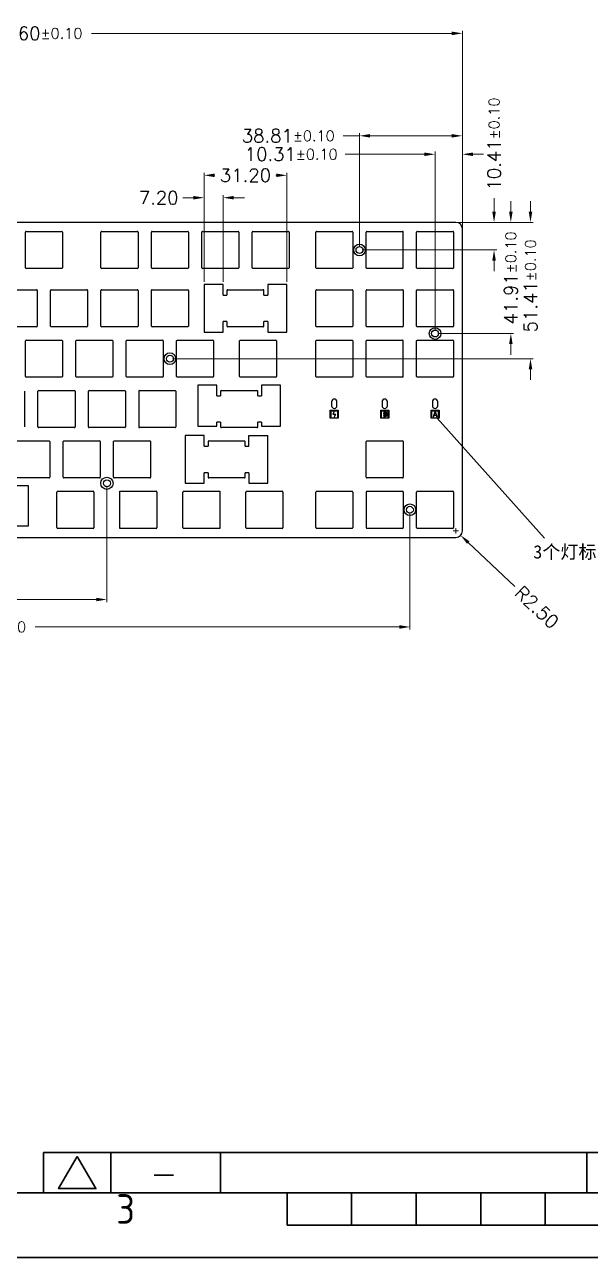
# Model space of a CAD drawing. Header units: inches. Extents: x 19872 to 20895, y -3871 to -3154.
# Drawn here: x 20162.5 to 20375.8, y -3871 to -3406.2 of the extents above; entities that cross this region are included whole.
import ezdxf
from ezdxf.enums import TextEntityAlignment as Align

# ---------------------------------------------------------------- set-up
doc = ezdxf.new("R2010")
doc.units = ezdxf.units.IN
doc.header["$LTSCALE"] = 1.21
doc.header["$MEASUREMENT"] = 0
doc.header["$PDMODE"] = 3
doc.header["$PDSIZE"] = 0.3125
doc.layers.get('0').update_dxf_attribs({"linetype": 'CONTINUOUS'})
doc.layers.get('Defpoints').update_dxf_attribs({"linetype": 'CONTINUOUS'})
doc.layers.add('图层1', color=7, linetype='CONTINUOUS')
doc.layers.add('图框层', color=7, linetype='CONTINUOUS', lineweight=35)
doc.styles.add('ISO Proportional', font='isocp.shx')
doc.styles.add('ROMANS', font='romans.shx', dxfattribs={"bigfont": 'gbcbig.shx'})
doc.styles.get("Standard").update_dxf_attribs({"font": 'txt.shx', "bigfont": '@extfont2.shx'})
doc.dimstyles.new('铝板', dxfattribs={"dimtxt": 5, "dimasz": 4, "dimexe": 1, "dimexo": 1, "dimgap": 1.5, "dimtad": 0, "dimzin": 0, "dimdsep": 46, "dimtxsty": 'ROMANS', "dimcen": 1, "dimclrd": 4, "dimclre": 4, "dimclrt": 6, "dimadec": 0, "dimazin": 0, "dimtm": 1e-09, "dimtfac": 0.8, "dimtofl": 0, "dimtmove": 0, "dimatfit": 3, "dimfxl": 0, "dimtolj": 1, "dimtzin": 0, "dimlwd": 20, "dimlwe": 20, "dimarcsym": 0})

# ---------------------------------------------------------------- blocks, each defined once
blk = doc.blocks.new('*D431')
at = {"layer": 'Defpoints', "color": 0}
for p in [(20327.59, -3409.48), (19978.98, -3484.72), (20327.59, -3493.19)]:
    blk.add_point(p, dxfattribs=at)
at = {"layer": '图层1', "color": 4, "lineweight": 20}
for p, q in [((19978.98, -3483.72), (19978.98, -3408.48)), ((19982.98, -3409.48), (20141.52, -3409.48)), ((20323.59, -3409.48), (20187.72, -3409.48)), ((20327.59, -3492.19), (20327.59, -3408.48))]:
    blk.add_line(p, q, dxfattribs=at)
at = {"layer": '图层1', "color": 4}
for points in [[(19982.98, -3408.81), (19982.98, -3410.14), (19978.98, -3409.48)], [(20323.59, -3408.81), (20323.59, -3410.14), (20327.59, -3409.48)]]:
    blk.add_solid(points, dxfattribs=at)
at = {"layer": '图层1', "color": 6, "insert": (20164.62, -3409.48), "char_height": 5, "attachment_point": 5, "style": 'ROMANS'}
blk.add_mtext('\\A1;348.60{\\H4.000000;±0.10}', dxfattribs=at)
blk = doc.blocks.new('*D406')
at = {"layer": 'Defpoints', "color": 0}
for p in [(20288.78, -3448.12), (20327.59, -3486.26), (20288.78, -3491.16)]:
    blk.add_point(p, dxfattribs=at)
at = {"layer": '图层1', "color": 4, "lineweight": 20}
for p, q in [((20288.78, -3448.12), (20282.62, -3448.12)), ((20288.78, -3490.16), (20288.78, -3447.12)), ((20323.59, -3448.12), (20292.78, -3448.12)), ((20327.59, -3485.26), (20327.59, -3447.12))]:
    blk.add_line(p, q, dxfattribs=at)
at = {"layer": '图层1', "color": 4}
for points in [[(20292.78, -3447.45), (20292.78, -3448.78), (20288.78, -3448.12)], [(20323.59, -3447.45), (20323.59, -3448.78), (20327.59, -3448.12)]]:
    blk.add_solid(points, dxfattribs=at)
at = {"layer": '图层1', "color": 6, "insert": (20261.9, -3448.12), "char_height": 5, "attachment_point": 5, "style": 'ROMANS'}
blk.add_mtext('\\A1;38.81{\\H4.000000;±0.10}', dxfattribs=at)
blk = doc.blocks.new('*D439')
at = {"layer": 'Defpoints', "color": 0}
for p in [(20317.28, -3455.07), (20317.28, -3522.66), (20327.59, -3522.45)]:
    blk.add_point(p, dxfattribs=at)
at = {"layer": '图层1', "color": 4, "lineweight": 20}
for p, q in [((20313.28, -3455.07), (20283.38, -3455.07)), ((20317.28, -3521.66), (20317.28, -3454.07)), ((20327.59, -3521.45), (20327.59, -3454.07)), ((20331.59, -3455.07), (20335.59, -3455.07))]:
    blk.add_line(p, q, dxfattribs=at)
at = {"layer": '图层1', "color": 4}
for points in [[(20313.28, -3454.41), (20313.28, -3455.74), (20317.28, -3455.07)], [(20331.59, -3454.41), (20331.59, -3455.74), (20327.59, -3455.07)]]:
    blk.add_solid(points, dxfattribs=at)
at = {"layer": '图层1', "color": 6, "insert": (20263.02, -3455.07), "char_height": 5, "attachment_point": 5, "style": 'ROMANS'}
blk.add_mtext('\\A1;10.31{\\H4.000000;±0.10}', dxfattribs=at)
blk = doc.blocks.new('*D409')
at = {"layer": 'Defpoints', "color": 0}
for p in [(20288.78, -3480.75), (20339.52, -3480.75), (20288.78, -3491.16)]:
    blk.add_point(p, dxfattribs=at)
at = {"layer": '图层1', "color": 4, "lineweight": 20}
for p, q in [((20339.52, -3476.75), (20339.52, -3471.58)), ((20289.78, -3480.75), (20340.52, -3480.75)), ((20289.78, -3491.16), (20340.52, -3491.16)), ((20339.52, -3495.16), (20339.52, -3499.16))]:
    blk.add_line(p, q, dxfattribs=at)
at = {"layer": '图层1', "color": 4}
for points in [[(20338.86, -3476.75), (20340.19, -3476.75), (20339.52, -3480.75)], [(20338.86, -3495.16), (20340.19, -3495.16), (20339.52, -3491.16)]]:
    blk.add_solid(points, dxfattribs=at)
at = {"layer": '图层1', "color": 6, "insert": (20339.52, -3451.22), "char_height": 5, "attachment_point": 5, "rotation": 90, "style": 'ROMANS'}
blk.add_mtext('\\A1;10.41{\\H4.000000;±0.10}', dxfattribs=at)
blk = doc.blocks.new('*D440')
at = {"layer": 'Defpoints', "color": 0}
for p in [(20322.74, -3480.75), (20317.28, -3522.66), (20345.85, -3522.66)]:
    blk.add_point(p, dxfattribs=at)
at = {"layer": '图层1', "color": 4, "lineweight": 20}
for p, q in [((20345.85, -3476.75), (20345.85, -3472.75)), ((20323.74, -3480.75), (20346.85, -3480.75)), ((20318.28, -3522.66), (20346.85, -3522.66)), ((20345.85, -3526.66), (20345.85, -3530.66))]:
    blk.add_line(p, q, dxfattribs=at)
at = {"layer": '图层1', "color": 4}
for points in [[(20345.19, -3476.75), (20346.52, -3476.75), (20345.85, -3480.75)], [(20345.19, -3526.66), (20346.52, -3526.66), (20345.85, -3522.66)]]:
    blk.add_solid(points, dxfattribs=at)
at = {"layer": '图层1', "color": 6, "insert": (20345.85, -3501.7), "char_height": 5, "attachment_point": 5, "rotation": 90, "style": 'ROMANS'}
blk.add_mtext('\\A1;41.91{\\H4.000000;±0.10}', dxfattribs=at)
blk = doc.blocks.new('*D410')
at = {"layer": 'Defpoints', "color": 0}
for p in [(20193.53, -3579.14), (19978.98, -3604.08), (20193.53, -3622.97)]:
    blk.add_point(p, dxfattribs=at)
at = {"layer": '图层1', "color": 4, "lineweight": 20}
for p, q in [((20193.53, -3580.14), (20193.53, -3623.97)), ((19978.98, -3605.08), (19978.98, -3623.97)), ((19982.98, -3622.97), (20075.04, -3622.97)), ((20189.53, -3622.97), (20121.23, -3622.97))]:
    blk.add_line(p, q, dxfattribs=at)
at = {"layer": '图层1', "color": 4}
for points in [[(19982.98, -3622.31), (19982.98, -3623.64), (19978.98, -3622.97)], [(20189.53, -3622.31), (20189.53, -3623.64), (20193.53, -3622.97)]]:
    blk.add_solid(points, dxfattribs=at)
at = {"layer": '图层1', "color": 6, "insert": (20098.13, -3622.97), "char_height": 5, "attachment_point": 5, "style": 'ROMANS'}
blk.add_mtext('\\A1;214.55{\\H4.000000;±0.10}', dxfattribs=at)
blk = doc.blocks.new('*D442')
at = {"layer": 'Defpoints', "color": 0}
for p in [(19978.98, -3578.68), (20307.78, -3589.13), (20307.78, -3633.31)]:
    blk.add_point(p, dxfattribs=at)
at = {"layer": '图层1', "color": 4, "lineweight": 20}
for p, q in [((19978.98, -3579.68), (19978.98, -3634.31)), ((20307.78, -3590.13), (20307.78, -3634.31)), ((19982.98, -3633.31), (20120.29, -3633.31)), ((20303.78, -3633.31), (20166.48, -3633.31))]:
    blk.add_line(p, q, dxfattribs=at)
at = {"layer": '图层1', "color": 4}
for points in [[(19982.98, -3632.64), (19982.98, -3633.98), (19978.98, -3633.31)], [(20303.78, -3632.64), (20303.78, -3633.98), (20307.78, -3633.31)]]:
    blk.add_solid(points, dxfattribs=at)
at = {"layer": '图层1', "color": 6, "insert": (20143.38, -3633.31), "char_height": 5, "attachment_point": 5, "style": 'ROMANS'}
blk.add_mtext('\\A1;328.80{\\H4.000000;±0.10}', dxfattribs=at)
blk = doc.blocks.new('*D411')
at = {"layer": 'Defpoints', "color": 0}
for p in [(20217.3, -3480.75), (20353.26, -3480.75), (20217.3, -3532.16)]:
    blk.add_point(p, dxfattribs=at)
at = {"layer": '图层1', "color": 4, "lineweight": 20}
for p, q in [((20353.26, -3476.75), (20353.26, -3472.75)), ((20218.3, -3480.75), (20354.26, -3480.75)), ((20218.3, -3532.16), (20354.26, -3532.16)), ((20353.26, -3536.16), (20353.26, -3540.16))]:
    blk.add_line(p, q, dxfattribs=at)
at = {"layer": '图层1', "color": 4}
for points in [[(20352.6, -3476.75), (20353.93, -3476.75), (20353.26, -3480.75)], [(20352.6, -3536.16), (20353.93, -3536.16), (20353.26, -3532.16)]]:
    blk.add_solid(points, dxfattribs=at)
at = {"layer": '图层1', "color": 6, "insert": (20353.26, -3504.7), "char_height": 5, "attachment_point": 5, "rotation": 90, "style": 'ROMANS'}
blk.add_mtext('\\A1;51.41{\\H4.000000;±0.10}', dxfattribs=at)
blk = doc.blocks.new('*D427')
at = {"layer": 'Defpoints', "color": 0}
for p in [(20325.09, -3597.05), (20326.9, -3598.76)]:
    blk.add_point(p, dxfattribs=at)
at = {"layer": '图层1', "color": 4, "lineweight": 20}
for p, q in [((20324.09, -3597.05), (20326.09, -3597.05)), ((20325.09, -3598.05), (20325.09, -3596.05)), ((20347.33, -3618.02), (20329.81, -3601.51))]:
    blk.add_line(p, q, dxfattribs=at)
at = {"layer": '图层1', "color": 4}
blk.add_solid([(20330.27, -3601.02), (20329.36, -3601.99), (20326.9, -3598.76)], dxfattribs=at)
at = {"layer": '图层1', "color": 6, "insert": (20355.69, -3625.92), "char_height": 5, "attachment_point": 5, "rotation": 316.6727, "style": 'ROMANS'}
blk.add_mtext('\\A1;R2.50', dxfattribs=at)
blk = doc.blocks.new('*D456')
at = {"layer": 'Defpoints', "color": 0}
for p in [(20230.18, -3463.01), (20230.18, -3504.14), (20261.38, -3504.14)]:
    blk.add_point(p, dxfattribs=at)
at = {"layer": '图层1', "color": 4, "lineweight": 20}
for p, q in [((20230.18, -3503.14), (20230.18, -3462.01)), ((20234.18, -3463.01), (20234.28, -3463.01)), ((20257.38, -3463.01), (20257.28, -3463.01)), ((20261.38, -3503.14), (20261.38, -3462.01))]:
    blk.add_line(p, q, dxfattribs=at)
at = {"layer": '图层1', "color": 4}
for points in [[(20234.18, -3462.35), (20234.18, -3463.68), (20230.18, -3463.01)], [(20257.38, -3462.35), (20257.38, -3463.68), (20261.38, -3463.01)]]:
    blk.add_solid(points, dxfattribs=at)
at = {"layer": '图层1', "color": 6, "insert": (20245.78, -3463.01), "char_height": 5, "attachment_point": 5, "style": 'ROMANS'}
blk.add_mtext('\\A1;31.20', dxfattribs=at)
blk = doc.blocks.new('*D457')
at = {"layer": 'Defpoints', "color": 0}
for p in [(20230.18, -3471.45), (20230.18, -3504.14), (20237.38, -3504.14)]:
    blk.add_point(p, dxfattribs=at)
at = {"layer": '图层1', "color": 4, "lineweight": 20}
for p, q in [((20226.18, -3471.45), (20222.18, -3471.45)), ((20230.18, -3503.14), (20230.18, -3470.45)), ((20237.38, -3503.14), (20237.38, -3470.45)), ((20241.38, -3471.45), (20245.38, -3471.45))]:
    blk.add_line(p, q, dxfattribs=at)
at = {"layer": '图层1', "color": 4}
for points in [[(20226.18, -3470.79), (20226.18, -3472.12), (20230.18, -3471.45)], [(20241.38, -3470.79), (20241.38, -3472.12), (20237.38, -3471.45)]]:
    blk.add_solid(points, dxfattribs=at)
at = {"layer": '图层1', "color": 6, "insert": (20213.06, -3471.45), "char_height": 5, "attachment_point": 5, "style": 'ROMANS'}
blk.add_mtext('\\A1;7.20', dxfattribs=at)

msp = doc.modelspace()

# ---------------------------------------------------------------- linework, layer by layer
at = {"color": 7, "linetype": 'Continuous'}
for p, q in [((20325.085, -3480.746), (19981.484, -3480.746)), ((20325.085, -3480.746), (19981.484, -3480.746)), ((20162.795, -3497.846), (20162.795, -3484.436)), ((20163.075, -3484.156), (20176.485, -3484.156)), ((20176.765, -3484.436), (20176.765, -3497.846)), ((20191.295, -3497.846), (20191.295, -3484.436)), ((20191.575, -3484.156), (20204.985, -3484.156)), ((20205.265, -3484.436), (20205.265, -3497.846)), ((20210.295, -3497.846), (20210.295, -3484.436)), ((20210.575, -3484.156), (20223.985, -3484.156)), ((20224.265, -3484.436), (20224.265, -3497.846)), ((20229.295, -3497.846), (20229.295, -3484.436)), ((20229.575, -3484.156), (20242.985, -3484.156)), ((20243.265, -3484.436), (20243.265, -3497.846)), ((20248.295, -3497.846), (20248.295, -3484.436)), ((20248.575, -3484.156), (20261.985, -3484.156)), ((20262.265, -3484.436), (20262.265, -3497.846)), ((20272.295, -3497.846), (20272.295, -3484.436)), ((20272.575, -3484.156), (20285.985, -3484.156)), ((20286.265, -3484.436), (20286.265, -3497.846)), ((20291.295, -3497.846), (20291.295, -3484.436)), ((20291.575, -3484.156), (20304.985, -3484.156)), ((20305.265, -3497.846), (20305.265, -3484.436)), ((20310.295, -3497.846), (20310.295, -3484.436)), ((20310.575, -3484.156), (20323.985, -3484.156)), ((20324.265, -3484.436), (20324.265, -3497.846)), ((20327.585, -3597.046), (20327.585, -3483.246)), ((20327.585, -3597.046), (20327.585, -3483.246)), ((20176.485, -3498.126), (20163.075, -3498.126)), ((20204.985, -3498.126), (20191.575, -3498.126)), ((20223.985, -3498.126), (20210.575, -3498.126)), ((20242.985, -3498.126), (20229.575, -3498.126)), ((20261.985, -3498.126), (20248.575, -3498.126)), ((20285.985, -3498.126), (20272.575, -3498.126)), ((20304.985, -3498.126), (20291.575, -3498.126)), ((20323.985, -3498.126), (20310.575, -3498.126)), ((20237.38, -3504.144), (20230.18, -3504.144)), ((20230.18, -3504.144), (20230.18, -3522.144)), ((20237.38, -3508.144), (20237.38, -3504.144)), ((20261.38, -3504.144), (20254.18, -3504.144)), ((20254.18, -3504.144), (20254.18, -3508.144)), ((20261.38, -3522.144), (20261.38, -3504.144)), ((20153.575, -3506.159), (20166.985, -3506.159)), ((20167.265, -3506.439), (20167.265, -3519.849)), ((20172.295, -3519.849), (20172.295, -3506.439)), ((20172.575, -3506.159), (20185.985, -3506.159)), ((20186.265, -3506.439), (20186.265, -3519.849)), ((20191.295, -3519.849), (20191.295, -3506.439)), ((20191.575, -3506.159), (20204.985, -3506.159)), ((20205.265, -3506.439), (20205.265, -3519.849)), ((20210.295, -3519.849), (20210.295, -3506.439)), ((20210.575, -3506.159), (20223.985, -3506.159)), ((20224.265, -3506.439), (20224.265, -3519.849)), ((20237.38, -3508.144), (20238.795, -3508.144)), ((20238.795, -3506.439), (20238.795, -3508.144)), ((20239.075, -3506.159), (20252.485, -3506.159)), ((20252.765, -3508.144), (20252.765, -3506.439)), ((20252.765, -3508.144), (20254.18, -3508.144)), ((20272.295, -3519.849), (20272.295, -3506.439)), ((20272.575, -3506.159), (20285.985, -3506.159)), ((20286.265, -3506.439), (20286.265, -3519.849)), ((20291.295, -3519.849), (20291.295, -3506.439)), ((20291.575, -3506.159), (20304.985, -3506.159)), ((20305.265, -3506.439), (20305.265, -3519.849)), ((20310.295, -3519.849), (20310.295, -3506.439)), ((20310.575, -3506.159), (20323.985, -3506.159)), ((20324.265, -3506.439), (20324.265, -3519.849)), ((20238.795, -3518.144), (20237.38, -3518.144)), ((20237.38, -3522.144), (20237.38, -3518.144)), ((20238.795, -3518.144), (20238.795, -3519.849)), ((20254.18, -3518.144), (20252.765, -3518.144)), ((20252.765, -3519.849), (20252.765, -3518.144)), ((20254.18, -3518.144), (20254.18, -3522.144)), ((20166.985, -3520.129), (20153.575, -3520.129)), ((20185.985, -3520.129), (20172.575, -3520.129)), ((20204.985, -3520.129), (20191.575, -3520.129)), ((20223.985, -3520.129), (20210.575, -3520.129)), ((20230.18, -3522.144), (20237.38, -3522.144)), ((20252.485, -3520.129), (20239.075, -3520.129)), ((20254.18, -3522.144), (20261.38, -3522.144)), ((20285.985, -3520.129), (20272.575, -3520.129)), ((20304.985, -3520.129), (20291.575, -3520.129)), ((20323.985, -3520.129), (20310.575, -3520.129)), ((20162.795, -3538.849), (20162.795, -3525.439)), ((20163.075, -3525.159), (20176.485, -3525.159)), ((20176.765, -3525.439), (20176.765, -3538.849)), ((20181.795, -3538.849), (20181.795, -3525.439)), ((20182.075, -3525.159), (20195.485, -3525.159)), ((20195.765, -3525.439), (20195.765, -3538.849)), ((20200.795, -3538.849), (20200.795, -3525.439)), ((20201.075, -3525.159), (20214.485, -3525.159)), ((20214.765, -3525.439), (20214.765, -3538.849)), ((20219.795, -3538.849), (20219.795, -3525.439)), ((20220.075, -3525.159), (20233.485, -3525.159)), ((20233.765, -3525.439), (20233.765, -3538.849)), ((20243.545, -3538.849), (20243.545, -3525.439)), ((20243.825, -3525.159), (20257.235, -3525.159)), ((20257.515, -3525.439), (20257.515, -3538.849)), ((20272.295, -3538.849), (20272.295, -3525.439)), ((20272.575, -3525.159), (20285.985, -3525.159)), ((20286.265, -3525.439), (20286.265, -3538.849)), ((20291.295, -3538.849), (20291.295, -3525.439)), ((20291.575, -3525.159), (20304.985, -3525.159)), ((20305.265, -3538.849), (20305.265, -3525.439)), ((20310.295, -3538.849), (20310.295, -3525.439)), ((20310.575, -3525.159), (20323.985, -3525.159)), ((20324.265, -3525.439), (20324.265, -3538.849)), ((20176.485, -3539.129), (20163.075, -3539.129)), ((20195.485, -3539.129), (20182.075, -3539.129)), ((20214.485, -3539.129), (20201.075, -3539.129)), ((20233.485, -3539.129), (20220.075, -3539.129)), ((20257.235, -3539.129), (20243.825, -3539.129)), ((20285.985, -3539.129), (20272.575, -3539.129)), ((20304.985, -3539.129), (20291.575, -3539.129)), ((20323.985, -3539.129), (20310.575, -3539.129)), ((20162.515, -3544.439), (20162.515, -3557.849)), ((20167.545, -3557.849), (20167.545, -3544.439)), ((20167.825, -3544.159), (20181.235, -3544.159)), ((20181.515, -3544.439), (20181.515, -3557.849)), ((20186.545, -3557.849), (20186.545, -3544.439)), ((20186.825, -3544.159), (20200.235, -3544.159)), ((20200.515, -3544.439), (20200.515, -3557.849)), ((20205.545, -3544.439), (20205.545, -3557.849)), ((20205.825, -3544.159), (20219.235, -3544.159)), ((20219.515, -3544.439), (20219.515, -3557.849)), ((20235.005, -3542.144), (20227.805, -3542.144)), ((20227.805, -3542.144), (20227.805, -3557.644)), ((20235.005, -3546.144), (20235.005, -3542.144)), ((20235.005, -3546.144), (20236.42, -3546.144)), ((20236.42, -3544.439), (20236.42, -3546.144)), ((20236.7, -3544.159), (20250.11, -3544.159)), ((20250.39, -3546.144), (20250.39, -3544.439)), ((20250.39, -3546.144), (20251.805, -3546.144)), ((20259.005, -3542.144), (20251.805, -3542.144)), ((20251.805, -3542.144), (20251.805, -3546.144)), ((20259.005, -3557.644), (20259.005, -3542.144)), ((20278.28, -3548.379), (20278.28, -3549.879)), ((20278.28, -3548.379), (20278.28, -3549.879)), ((20280.28, -3549.879), (20280.28, -3548.379)), ((20280.28, -3549.879), (20280.28, -3548.379)), ((20297.28, -3548.379), (20297.28, -3549.879)), ((20297.28, -3548.379), (20297.28, -3549.879)), ((20299.28, -3549.879), (20299.28, -3548.379)), ((20299.28, -3549.879), (20299.28, -3548.379)), ((20316.28, -3548.379), (20316.28, -3549.879)), ((20316.28, -3548.379), (20316.28, -3549.879)), ((20318.28, -3549.879), (20318.28, -3548.379)), ((20318.28, -3549.879), (20318.28, -3548.379)), ((20277.78, -3551.629), (20280.78, -3551.629)), ((20277.78, -3554.629), (20277.78, -3551.629)), ((20277.78, -3551.629), (20280.78, -3551.629)), ((20277.78, -3554.629), (20277.78, -3551.629)), ((20280.78, -3554.629), (20277.78, -3554.629)), ((20280.78, -3554.629), (20277.78, -3554.629)), ((20277.979, -3551.843), (20280.572, -3551.843)), ((20277.979, -3551.843), (20277.979, -3554.435)), ((20277.979, -3551.843), (20280.572, -3551.843)), ((20277.979, -3551.843), (20277.979, -3554.435)), ((20277.979, -3554.435), (20280.572, -3554.435)), ((20277.979, -3554.435), (20280.572, -3554.435)), ((20279.275, -3551.943), (20278.734, -3553.259)), ((20279.275, -3551.943), (20278.734, -3553.259)), ((20279.513, -3553.259), (20278.734, -3553.259)), ((20279.513, -3553.259), (20278.734, -3553.259)), ((20279.038, -3553.059), (20279.275, -3551.943)), ((20279.038, -3553.059), (20279.275, -3551.943)), ((20279.038, -3553.059), (20279.816, -3553.059)), ((20279.038, -3553.059), (20279.816, -3553.059)), ((20279.275, -3554.375), (20279.816, -3553.059)), ((20279.275, -3554.375), (20279.816, -3553.059)), ((20279.513, -3553.259), (20279.275, -3554.375)), ((20279.513, -3553.259), (20279.275, -3554.375)), ((20280.572, -3554.435), (20280.572, -3551.843)), ((20280.572, -3554.435), (20280.572, -3551.843)), ((20280.78, -3551.629), (20280.78, -3554.629)), ((20280.78, -3551.629), (20280.78, -3554.629)), ((20296.78, -3551.629), (20299.78, -3551.629)), ((20296.78, -3554.629), (20296.78, -3551.629)), ((20296.78, -3551.629), (20299.78, -3551.629)), ((20296.78, -3554.629), (20296.78, -3551.629)), ((20299.78, -3554.629), (20296.78, -3554.629)), ((20299.78, -3554.629), (20296.78, -3554.629)), ((20296.984, -3551.843), (20299.576, -3551.843)), ((20296.984, -3551.843), (20296.984, -3554.435)), ((20296.984, -3551.843), (20299.576, -3551.843)), ((20296.984, -3551.843), (20296.984, -3554.435)), ((20296.984, -3554.435), (20299.576, -3554.435)), ((20296.984, -3554.435), (20299.576, -3554.435)), ((20298.08, -3553.274), (20297.769, -3553.454)), ((20298.08, -3553.274), (20297.769, -3553.454)), ((20297.769, -3553.454), (20297.869, -3553.627)), ((20297.769, -3553.454), (20297.869, -3553.627)), ((20297.869, -3552.695), (20297.771, -3552.862)), ((20297.869, -3552.695), (20297.771, -3552.862)), ((20297.771, -3552.862), (20298.08, -3553.043)), ((20297.771, -3552.862), (20298.08, -3553.043)), ((20298.08, -3552.817), (20297.869, -3552.695)), ((20298.08, -3552.817), (20297.869, -3552.695)), ((20297.869, -3553.627), (20298.08, -3553.505)), ((20297.869, -3553.627), (20298.08, -3553.505)), ((20299.326, -3552.786), (20298.08, -3552.067)), ((20298.08, -3552.817), (20298.08, -3552.067)), ((20299.326, -3552.786), (20298.08, -3552.067)), ((20298.08, -3552.817), (20298.08, -3552.067)), ((20298.08, -3553.274), (20298.08, -3553.043)), ((20298.08, -3553.274), (20298.08, -3553.043)), ((20298.08, -3554.255), (20298.08, -3553.505)), ((20298.08, -3554.255), (20298.08, -3553.505)), ((20298.08, -3554.255), (20299.326, -3553.536)), ((20298.08, -3554.255), (20299.326, -3553.536)), ((20298.28, -3552.409), (20298.93, -3552.784)), ((20298.28, -3552.409), (20298.28, -3553.909)), ((20298.28, -3552.409), (20298.93, -3552.784)), ((20298.28, -3552.409), (20298.28, -3553.909)), ((20298.928, -3553.541), (20298.28, -3553.909)), ((20298.928, -3553.541), (20298.28, -3553.909)), ((20298.93, -3552.784), (20298.378, -3553.102)), ((20298.93, -3552.784), (20298.378, -3553.102)), ((20298.378, -3553.218), (20298.378, -3553.102)), ((20298.378, -3553.218), (20298.378, -3553.102)), ((20298.378, -3553.218), (20298.928, -3553.541)), ((20298.378, -3553.218), (20298.928, -3553.541)), ((20298.676, -3553.161), (20299.326, -3552.786)), ((20298.676, -3553.161), (20299.326, -3552.786)), ((20299.326, -3553.536), (20298.676, -3553.161)), ((20299.326, -3553.536), (20298.676, -3553.161)), ((20299.576, -3554.435), (20299.576, -3551.843)), ((20299.576, -3554.435), (20299.576, -3551.843)), ((20299.78, -3551.629), (20299.78, -3554.629)), ((20299.78, -3551.629), (20299.78, -3554.629)), ((20315.78, -3551.629), (20318.78, -3551.629)), ((20315.78, -3554.629), (20315.78, -3551.629)), ((20315.78, -3551.629), (20318.78, -3551.629)), ((20315.78, -3554.629), (20315.78, -3551.629)), ((20318.78, -3554.629), (20315.78, -3554.629)), ((20318.78, -3554.629), (20315.78, -3554.629)), ((20315.984, -3551.843), (20318.576, -3551.843)), ((20315.984, -3551.843), (20315.984, -3554.435)), ((20315.984, -3551.843), (20318.576, -3551.843)), ((20315.984, -3551.843), (20315.984, -3554.435)), ((20315.984, -3554.435), (20318.576, -3554.435)), ((20315.984, -3554.435), (20318.576, -3554.435)), ((20317.133, -3552.182), (20316.52, -3554.022)), ((20317.133, -3552.182), (20316.52, -3554.022)), ((20316.75, -3554.022), (20316.52, -3554.022)), ((20316.75, -3554.022), (20316.52, -3554.022)), ((20316.75, -3554.022), (20316.903, -3553.552)), ((20316.75, -3554.022), (20316.903, -3553.552)), ((20317.67, -3553.552), (20316.903, -3553.552)), ((20317.67, -3553.552), (20316.903, -3553.552)), ((20316.942, -3553.396), (20317.287, -3552.339)), ((20316.942, -3553.396), (20317.287, -3552.339)), ((20316.942, -3553.396), (20317.632, -3553.396)), ((20316.942, -3553.396), (20317.632, -3553.396)), ((20317.133, -3552.182), (20317.44, -3552.182)), ((20317.133, -3552.182), (20317.44, -3552.182)), ((20317.287, -3552.339), (20317.632, -3553.396)), ((20317.287, -3552.339), (20317.632, -3553.396)), ((20318.053, -3554.022), (20317.44, -3552.182)), ((20318.053, -3554.022), (20317.44, -3552.182)), ((20317.67, -3553.552), (20317.823, -3554.022)), ((20317.67, -3553.552), (20317.823, -3554.022)), ((20318.053, -3554.022), (20317.823, -3554.022)), ((20318.053, -3554.022), (20317.823, -3554.022)), ((20318.576, -3554.435), (20318.576, -3551.843)), ((20318.576, -3554.435), (20318.576, -3551.843)), ((20318.78, -3551.629), (20318.78, -3554.629)), ((20318.78, -3551.629), (20318.78, -3554.629)), ((20181.235, -3558.129), (20167.825, -3558.129)), ((20200.235, -3558.129), (20186.825, -3558.129)), ((20219.235, -3558.129), (20205.825, -3558.129)), ((20227.805, -3557.644), (20235.005, -3557.644)), ((20236.42, -3556.144), (20235.005, -3556.144)), ((20235.005, -3557.644), (20235.005, -3556.144)), ((20236.42, -3556.144), (20236.42, -3557.849)), ((20250.11, -3558.129), (20236.7, -3558.129)), ((20251.805, -3556.144), (20250.39, -3556.144)), ((20250.39, -3557.849), (20250.39, -3556.144)), ((20251.805, -3556.144), (20251.805, -3557.644)), ((20251.805, -3557.644), (20259.005, -3557.644)), ((20158.325, -3563.159), (20171.735, -3563.159)), ((20172.015, -3563.439), (20172.015, -3576.849)), ((20177.045, -3576.849), (20177.045, -3563.439)), ((20177.325, -3563.159), (20190.735, -3563.159)), ((20191.015, -3563.439), (20191.015, -3576.849)), ((20196.045, -3576.849), (20196.045, -3563.439)), ((20196.325, -3563.159), (20209.735, -3563.159)), ((20210.015, -3563.439), (20210.015, -3576.849)), ((20230.255, -3561.144), (20223.055, -3561.144)), ((20223.055, -3561.144), (20223.055, -3579.144)), ((20230.255, -3565.144), (20230.255, -3561.144)), ((20230.255, -3565.144), (20231.67, -3565.144)), ((20231.67, -3563.439), (20231.67, -3565.144)), ((20231.95, -3563.159), (20245.36, -3563.159)), ((20245.64, -3565.144), (20245.64, -3563.439)), ((20245.64, -3565.144), (20247.055, -3565.144)), ((20247.055, -3561.144), (20254.255, -3561.144)), ((20247.055, -3565.144), (20247.055, -3561.144)), ((20254.255, -3579.144), (20254.255, -3561.144)), ((20291.295, -3576.849), (20291.295, -3563.439)), ((20291.575, -3563.159), (20304.985, -3563.159)), ((20305.265, -3563.439), (20305.265, -3576.849)), ((20171.735, -3577.129), (20158.325, -3577.129)), ((20190.735, -3577.129), (20177.325, -3577.129)), ((20209.735, -3577.129), (20196.325, -3577.129)), ((20223.055, -3579.144), (20230.255, -3579.144)), ((20231.67, -3575.144), (20230.255, -3575.144)), ((20230.255, -3579.144), (20230.255, -3575.144)), ((20231.67, -3575.144), (20231.67, -3576.849)), ((20245.36, -3577.129), (20231.95, -3577.129)), ((20247.055, -3575.144), (20245.64, -3575.144)), ((20245.64, -3576.849), (20245.64, -3575.144)), ((20247.055, -3575.144), (20247.055, -3579.144)), ((20247.055, -3579.144), (20254.255, -3579.144)), ((20304.985, -3577.129), (20291.575, -3577.129)), ((20164.005, -3580.144), (20156.805, -3580.144)), ((20164.005, -3595.144), (20164.005, -3580.144)), ((20174.67, -3595.849), (20174.67, -3582.439)), ((20174.95, -3582.159), (20188.36, -3582.159)), ((20188.64, -3582.439), (20188.64, -3595.849)), ((20198.42, -3582.159), (20212.11, -3582.159)), ((20198.42, -3596.129), (20198.42, -3582.159)), ((20212.39, -3582.439), (20212.39, -3595.849)), ((20222.17, -3595.849), (20222.17, -3582.439)), ((20222.45, -3582.159), (20236.14, -3582.159)), ((20236.14, -3582.159), (20236.14, -3596.129)), ((20245.92, -3595.849), (20245.92, -3582.439)), ((20246.2, -3582.159), (20259.61, -3582.159)), ((20259.89, -3582.439), (20259.89, -3595.849)), ((20272.295, -3595.849), (20272.295, -3582.439)), ((20272.575, -3582.159), (20285.985, -3582.159)), ((20286.265, -3582.439), (20286.265, -3595.849)), ((20291.295, -3582.439), (20291.295, -3595.849)), ((20291.575, -3582.159), (20304.985, -3582.159)), ((20305.265, -3582.439), (20305.265, -3595.849)), ((20310.295, -3595.849), (20310.295, -3582.439)), ((20310.575, -3582.159), (20323.985, -3582.159)), ((20324.265, -3582.439), (20324.265, -3595.849)), ((20156.805, -3595.144), (20164.005, -3595.144)), ((20188.36, -3596.129), (20174.95, -3596.129)), ((20212.11, -3596.129), (20198.42, -3596.129)), ((20236.14, -3596.129), (20222.45, -3596.129)), ((20259.61, -3596.129), (20246.2, -3596.129)), ((20285.985, -3596.129), (20272.575, -3596.129)), ((20304.985, -3596.129), (20291.575, -3596.129)), ((20323.985, -3596.129), (20310.575, -3596.129)), ((19981.484, -3599.546), (20325.085, -3599.546)), ((19981.484, -3599.546), (20325.085, -3599.546))]:
    msp.add_line(p, q, dxfattribs=at)
for centre, radius in [((20288.78, -3491.156), 2.2), ((20288.78, -3491.156), 1.3), ((20317.28, -3522.659), 2.2), ((20317.28, -3522.659), 1.3), ((20217.295, -3532.159), 2.2), ((20217.295, -3532.159), 1.3), ((20193.53, -3579.144), 2.3), ((20193.53, -3579.144), 1.3), ((20307.78, -3589.129), 2.2), ((20307.78, -3589.129), 1.3)]:
    msp.add_circle(centre, radius, dxfattribs=at)
for centre, radius, start, end in [((20325.085, -3483.246), 2.5, 0, 90), ((20163.075, -3484.436), 0.28, 90, 180), ((20176.485, -3484.436), 0.28, 0, 90), ((20191.575, -3484.436), 0.28, 90, 180), ((20204.985, -3484.436), 0.28, 0, 90), ((20210.575, -3484.436), 0.28, 90, 180), ((20223.985, -3484.436), 0.28, 0, 90), ((20229.575, -3484.436), 0.28, 90, 180), ((20242.985, -3484.436), 0.28, 0, 90), ((20248.575, -3484.436), 0.28, 90, 180), ((20261.985, -3484.436), 0.28, 0, 90), ((20272.575, -3484.436), 0.28, 90, 180), ((20285.985, -3484.436), 0.28, 0, 90), ((20291.575, -3484.436), 0.28, 90, 180), ((20304.985, -3484.436), 0.28, 0, 90), ((20310.575, -3484.436), 0.28, 90, 180), ((20323.985, -3484.436), 0.28, 0, 90), ((20163.075, -3497.846), 0.28, 180, 270), ((20176.485, -3497.846), 0.28, 270, 0), ((20191.575, -3497.846), 0.28, 180, 270), ((20204.985, -3497.846), 0.28, 270, 0), ((20210.575, -3497.846), 0.28, 180, 270), ((20223.985, -3497.846), 0.28, 270, 0), ((20229.575, -3497.846), 0.28, 180, 270), ((20242.985, -3497.846), 0.28, 270, 0), ((20248.575, -3497.846), 0.28, 180, 270), ((20261.985, -3497.846), 0.28, 270, 0), ((20272.575, -3497.846), 0.28, 180, 270), ((20285.985, -3497.846), 0.28, 270, 0), ((20291.575, -3497.846), 0.28, 180, 270), ((20304.985, -3497.846), 0.28, 270, 0), ((20310.575, -3497.846), 0.28, 180, 270), ((20323.985, -3497.846), 0.28, 270, 0), ((20166.985, -3506.439), 0.28, 0, 90), ((20172.575, -3506.439), 0.28, 90, 180), ((20185.985, -3506.439), 0.28, 0, 90), ((20191.575, -3506.439), 0.28, 90, 180), ((20204.985, -3506.439), 0.28, 0, 90), ((20210.575, -3506.439), 0.28, 90, 180), ((20223.985, -3506.439), 0.28, 0, 90), ((20239.075, -3506.439), 0.28, 90, 180), ((20252.485, -3506.439), 0.28, 0, 90), ((20272.575, -3506.439), 0.28, 90, 180), ((20285.985, -3506.439), 0.28, 0, 90), ((20291.575, -3506.439), 0.28, 90, 180), ((20304.985, -3506.439), 0.28, 0, 90), ((20310.575, -3506.439), 0.28, 90, 180), ((20323.985, -3506.439), 0.28, 0, 90), ((20166.985, -3519.849), 0.28, 270, 0), ((20172.575, -3519.849), 0.28, 180, 270), ((20185.985, -3519.849), 0.28, 270, 0), ((20191.575, -3519.849), 0.28, 180, 270), ((20204.985, -3519.849), 0.28, 270, 0), ((20210.575, -3519.849), 0.28, 180, 270), ((20223.985, -3519.849), 0.28, 270, 0), ((20239.075, -3519.849), 0.28, 180, 270), ((20252.485, -3519.849), 0.28, 270, 0), ((20272.575, -3519.849), 0.28, 180, 270), ((20285.985, -3519.849), 0.28, 270, 0), ((20291.575, -3519.849), 0.28, 180, 270), ((20304.985, -3519.849), 0.28, 270, 0), ((20310.575, -3519.849), 0.28, 180, 270), ((20323.985, -3519.849), 0.28, 270, 0), ((20163.075, -3525.439), 0.28, 90, 180), ((20176.485, -3525.439), 0.28, 0, 90), ((20182.075, -3525.439), 0.28, 90, 180), ((20195.485, -3525.439), 0.28, 0, 90), ((20201.075, -3525.439), 0.28, 90, 180), ((20214.485, -3525.439), 0.28, 0, 90), ((20220.075, -3525.439), 0.28, 90, 180), ((20233.485, -3525.439), 0.28, 0, 90), ((20243.825, -3525.439), 0.28, 90, 180), ((20257.235, -3525.439), 0.28, 0, 90), ((20272.575, -3525.439), 0.28, 90, 180), ((20285.985, -3525.439), 0.28, 0, 90), ((20291.575, -3525.439), 0.28, 90, 180), ((20304.985, -3525.439), 0.28, 0, 90), ((20310.575, -3525.439), 0.28, 90, 180), ((20323.985, -3525.439), 0.28, 0, 90), ((20163.075, -3538.849), 0.28, 180, 270), ((20176.485, -3538.849), 0.28, 270, 0), ((20182.075, -3538.849), 0.28, 180, 270), ((20195.485, -3538.849), 0.28, 270, 0), ((20201.075, -3538.849), 0.28, 180, 270), ((20214.485, -3538.849), 0.28, 270, 0), ((20220.075, -3538.849), 0.28, 180, 270), ((20233.485, -3538.849), 0.28, 270, 0), ((20243.825, -3538.849), 0.28, 180, 270), ((20257.235, -3538.849), 0.28, 270, 0), ((20272.575, -3538.849), 0.28, 180, 270), ((20285.985, -3538.849), 0.28, 270, 0), ((20291.575, -3538.849), 0.28, 180, 270), ((20304.985, -3538.849), 0.28, 270, 0), ((20310.575, -3538.849), 0.28, 180, 270), ((20323.985, -3538.849), 0.28, 270, 0), ((20167.825, -3544.439), 0.28, 90, 180), ((20181.235, -3544.439), 0.28, 0, 90), ((20186.825, -3544.439), 0.28, 90, 180), ((20200.235, -3544.439), 0.28, 0, 90), ((20205.825, -3544.439), 0.28, 90, 180), ((20219.235, -3544.439), 0.28, 0, 90), ((20236.7, -3544.439), 0.28, 90, 180), ((20250.11, -3544.439), 0.28, 0, 90), ((20279.28, -3548.379), 1, 0, 180), ((20279.28, -3548.379), 1, 0, 180), ((20279.28, -3549.879), 1, 180, 0), ((20279.28, -3549.879), 1, 180, 0), ((20298.28, -3548.379), 1, 0, 180), ((20298.28, -3548.379), 1, 0, 180), ((20298.28, -3549.879), 1, 180, 0), ((20317.28, -3548.379), 1, 0, 180), ((20317.28, -3548.379), 1, 0, 180), ((20317.28, -3549.879), 1, 180, 0), ((20317.28, -3549.879), 1, 180, 0), ((20167.825, -3557.849), 0.28, 180, 270), ((20181.235, -3557.849), 0.28, 270, 0), ((20186.825, -3557.849), 0.28, 180, 270), ((20200.235, -3557.849), 0.28, 270, 0), ((20205.825, -3557.849), 0.28, 180, 270), ((20219.235, -3557.849), 0.28, 270, 0), ((20236.7, -3557.849), 0.28, 180, 270), ((20250.11, -3557.849), 0.28, 270, 0), ((20171.735, -3563.439), 0.28, 0, 90), ((20177.325, -3563.439), 0.28, 90, 180), ((20190.735, -3563.439), 0.28, 0, 90), ((20196.325, -3563.439), 0.28, 90, 180), ((20209.735, -3563.439), 0.28, 0, 90), ((20231.95, -3563.439), 0.28, 90, 180), ((20245.36, -3563.439), 0.28, 0, 90), ((20291.575, -3563.439), 0.28, 90, 180), ((20304.985, -3563.439), 0.28, 0, 90), ((20171.735, -3576.849), 0.28, 270, 0), ((20177.325, -3576.849), 0.28, 180, 270), ((20190.735, -3576.849), 0.28, 270, 0), ((20196.325, -3576.849), 0.28, 180, 270), ((20209.735, -3576.849), 0.28, 270, 0), ((20231.95, -3576.849), 0.28, 180, 270), ((20245.36, -3576.849), 0.28, 270, 0), ((20291.575, -3576.849), 0.28, 180, 270), ((20304.985, -3576.849), 0.28, 270, 0), ((20174.95, -3582.439), 0.28, 90, 180), ((20188.36, -3582.439), 0.28, 0, 90), ((20212.11, -3582.439), 0.28, 0, 90), ((20222.45, -3582.439), 0.28, 90, 180), ((20246.2, -3582.439), 0.28, 90, 180), ((20259.61, -3582.439), 0.28, 0, 90), ((20272.575, -3582.439), 0.28, 90, 180), ((20285.985, -3582.439), 0.28, 0, 90), ((20291.575, -3582.439), 0.28, 90, 180), ((20304.985, -3582.439), 0.28, 0, 90), ((20310.575, -3582.439), 0.28, 90, 180), ((20323.985, -3582.439), 0.28, 0, 90), ((20174.95, -3595.849), 0.28, 180, 270), ((20188.36, -3595.849), 0.28, 270, 0), ((20212.11, -3595.849), 0.28, 270, 0), ((20222.45, -3595.849), 0.28, 180, 270), ((20246.2, -3595.849), 0.28, 180, 270), ((20259.61, -3595.849), 0.28, 270, 0), ((20272.575, -3595.849), 0.28, 180, 270), ((20285.985, -3595.849), 0.28, 270, 0), ((20291.575, -3595.849), 0.28, 180, 270), ((20304.985, -3595.849), 0.28, 270, 0), ((20310.575, -3595.849), 0.28, 180, 270), ((20323.985, -3595.849), 0.28, 270, 0), ((20325.085, -3597.046), 2.5, 270, 0)]:
    msp.add_arc(centre, radius, start, end, dxfattribs=at)
at = {"layer": '图层1', "color": 4, "lineweight": 20}
msp.add_line((20358.598, -3599.802), (20318.113, -3554.629), dxfattribs=at)
at = {"layer": '图框层', "color": 0, "lineweight": 30}
for p, q in [((20169.67, -3831.495), (20169.67, -3846.684)), ((20169.67, -3831.495), (20448.247, -3831.495)), ((20194.986, -3831.495), (20194.986, -3846.684)), ((20236.382, -3831.495), (20236.382, -3846.684)), ((20374.541, -3831.495), (20374.541, -3846.684)), ((20211.358, -3840.045), (20218.593, -3840.045)), ((19896.226, -3846.684), (20870.174, -3846.684)), ((20169.67, -3846.684), (20448.247, -3846.684)), ((20261.456, -3858.858), (20261.456, -3846.684)), ((20285.805, -3858.858), (20285.805, -3846.684)), ((20310.154, -3858.858), (20310.154, -3846.684)), ((20334.502, -3858.858), (20334.502, -3846.684)), ((20358.851, -3858.858), (20358.851, -3846.684)), ((20261.456, -3858.858), (20504.943, -3858.858)), ((20894.522, -3871.033), (19871.877, -3871.033))]:
    msp.add_line(p, q, dxfattribs=at)
at = {"layer": '图框层', "color": 0, "lineweight": 30, "flags": 128}
msp.add_lwpolyline([(20182.353, -3832.961), (20175.337, -3845.112), (20189.369, -3845.112)], close=True, dxfattribs=at)

# ---------------------------------------------------------------- texts
at = {"layer": '图层1', "color": 1, "insert": (20354.321, -3602.503), "char_height": 5, "attachment_point": 1}
msp.add_mtext_dynamic_manual_height_columns('{\\fSimSun|b0|i0|c134|p2;3个灯标印刷，冷灰9C}', width=67.3548, gutter_width=1, heights=[0], dxfattribs=at)
at = {"layer": '图框层', "color": 0, "lineweight": 30, "style": 'ISO Proportional'}
msp.add_text('3', height=11.103, dxfattribs=at).set_placement((20200.585, -3852.771), align=Align.MIDDLE)

# ---------------------------------------------------------------- dimensions: what is measured, and where the dimension line sits
at = {"layer": '图层1'}
for base, p1, p2, override, picture, middle in [((20327.585, -3409.477), (19978.984, -3484.723), (20327.585, -3493.195), {"dimgap": 1.5, "dimtol": 1, "dimlim": 0, "dimtp": 0.1, "dimtm": 0.1}, '*D431', (20164.62, -3409.477)), ((20288.780048347, -3448.117235956), (20327.585048345, -3486.261054923), (20288.780048347, -3491.155502364), {"dimtol": 1, "dimtp": 0.1, "dimtm": 0.1}, '*D406', (20261.902776367, -3448.117235956)), ((20317.280048346, -3455.072045928), (20327.585048345, -3522.452495363), (20317.280048346, -3522.658853582), {"dimtol": 1, "dimtp": 0.1, "dimtm": 0.1}, '*D439', (20263.020268467, -3455.072045928)), ((20307.78, -3633.311), (19978.984, -3578.682), (20307.78, -3589.129), {"dimtol": 1, "dimtp": 0.1, "dimtm": 0.1}, '*D442', (20143.382, -3633.311)), ((20193.53, -3622.975), (19978.984, -3604.08), (20193.53, -3579.144), {"dimtol": 1, "dimtp": 0.1, "dimtm": 0.1}, '*D410', (20098.132, -3622.975))]:
    dim = msp.add_linear_dim(base=base, p1=p1, p2=p2, dimstyle='铝板', override=override, dxfattribs=at)
    dim.commit()
    dim.dimension.update_dxf_attribs({"geometry": picture, "text_midpoint": middle, "dimtype": 160})
for base, p1, p2, picture, middle in [((20339.523, -3480.746), (20288.78, -3491.156), (20288.78, -3480.746), '*D409', (20339.523, -3451.225)), ((20353.263, -3480.746), (20217.295, -3532.159), (20217.295, -3480.746), '*D411', (20353.263, -3504.702)), ((20345.855, -3522.659), (20322.744, -3480.746), (20317.28, -3522.659), '*D440', (20345.855, -3501.702))]:
    dim = msp.add_linear_dim(base=base, p1=p1, p2=p2, angle=90, dimstyle='铝板', override={"dimtol": 1, "dimtp": 0.1, "dimtm": 0.1}, dxfattribs=at)
    dim.commit()
    dim.dimension.update_dxf_attribs({"geometry": picture, "text_midpoint": middle, "dimtype": 160})
at = {"layer": '图层1', "color": 1}
dim = msp.add_linear_dim(base=(20230.18, -3463.013), p1=(20261.38, -3504.144), p2=(20230.18, -3504.144), dimstyle='铝板', dxfattribs=at)
dim.commit()
dim.dimension.update_dxf_attribs({"geometry": '*D456', "text_midpoint": (20245.78, -3463.013), "dimtype": 160})
dim = msp.add_linear_dim(base=(20230.18, -3471.455), p1=(20237.38, -3504.144), p2=(20230.18, -3504.144), dimstyle='铝板', dxfattribs=at)
dim.commit()
dim.dimension.update_dxf_attribs({"geometry": '*D457', "text_midpoint": (20213.061, -3471.455)})
at = {"layer": '图层1'}
dim = msp.add_radius_dim(center=(20325.085, -3597.046), mpoint=(20326.904, -3598.761), dimstyle='铝板', dxfattribs=at)
dim.commit()
dim.dimension.update_dxf_attribs({"geometry": '*D427', "text_midpoint": (20355.692, -3625.916), "dimtype": 164})

doc.saveas('drawing.dxf')
